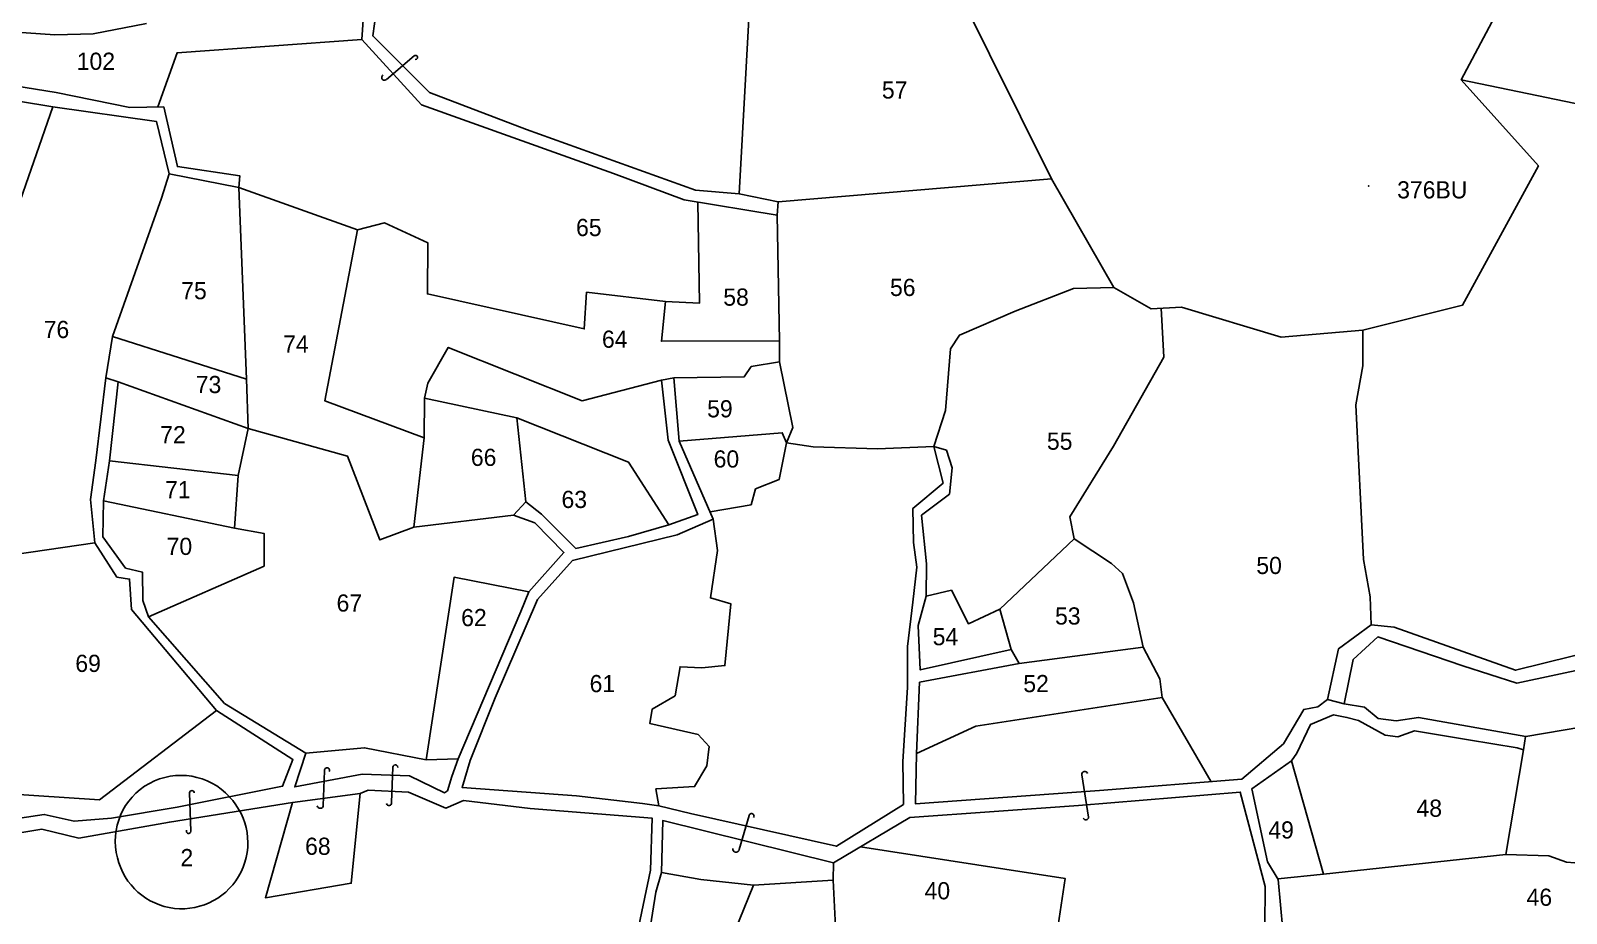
# Model space of a CAD drawing. Extents: x 149058 to 155632, y 177514 to 180719.
# Drawn here: x 154322.9 to 154770, y 178534.6 to 178791.3 of the extents above; entities that cross this region are included whole.
import ezdxf

# ---------------------------------------------------------------- set-up
doc = ezdxf.new("R2010")
doc.units = 0
doc.header["$MEASUREMENT"] = 0
for name, color, linetype in [('BORDER-B', 3, 'CONTINUOUS'), ('LINK', 4, 'CONTINUOUS'), ('NO', 1, 'CONTINUOUS'), ('PARCEL', 6, 'CONTINUOUS'), ('ROAD', 2, 'CONTINUOUS'), ('TRIG-P', 2, 'CONTINUOUS'), ('TRIG-T', 1, 'CONTINUOUS')]:
    doc.layers.add(name, color=color, linetype=linetype)

msp = doc.modelspace()

# ---------------------------------------------------------------- linework, layer by layer
at = {"layer": 'BORDER-B'}
msp.add_lwpolyline([(154575.1, 178838.83), (154620.16, 178748.22), (154638.29, 178716.64), (154649.17, 178710.43), (154657.97, 178710.95), (154686.98, 178702.15), (154710.8, 178704.22), (154710.8, 178693.86), (154708.73, 178682.47), (154710.94, 178637.47), (154712.91, 178626.64), (154713.23, 178618.44), (154703.72, 178611.55), (154700.44, 178596.79), (154705.36, 178595.48), (154711.27, 178594.49), (154715.2, 178591.21), (154720.45, 178590.56), (154727.02, 178591.54), (154758.19, 178585.96), (154785.1, 178590.56)], dxfattribs=at)
msp.add_lwpolyline([(154575.1, 178838.83), (154620.16, 178748.22), (154638.29, 178716.64), (154649.17, 178710.43), (154657.97, 178710.95), (154686.98, 178702.15), (154710.8, 178704.22), (154710.8, 178693.86), (154708.73, 178682.47), (154710.94, 178637.47), (154712.91, 178626.64), (154713.23, 178618.44), (154703.72, 178611.55), (154700.44, 178596.79), (154705.36, 178595.48), (154711.27, 178594.49), (154715.2, 178591.21), (154720.45, 178590.56), (154727.02, 178591.54), (154758.19, 178585.96), (154785.1, 178590.56)], dxfattribs=at)
at = {"layer": 'LINK'}
for points in [[(154434.59, 178784), (154426.48, 178777.16)], [(154408.13, 178565.96), (154408.48, 178576.03)], [(154428.42, 178577.03), (154427.98, 178566.76)], [(154630.91, 178562.55), (154628.97, 178574.88)], [(154369.6, 178558.45), (154369.18, 178569.62)], [(154532.07, 178562.99), (154529.21, 178553.1)]]:
    msp.add_lwpolyline(points, dxfattribs=at)
for centre, radius, start, end in [((154434.99, 178783.57), 0.589, 262.1603, 132.5614), ((154425.92, 178777.71), 0.783, 117.0649, 315.1284), ((154409.2, 178576.18), 0.733, 330.5983, 192.1042), ((154429.11, 178577.08), 0.695, 353.8363, 183.727), ((154629.82, 178575.01), 0.864, 16.2403, 188.2791), ((154369.87, 178569.57), 0.685, 1.5573, 176.1053), ((154407.23, 178566.01), 0.904, 188.7765, 356.8523), ((154427.25, 178566.65), 0.734, 192.4025, 8.4043), ((154532.8, 178562.85), 0.741, 324.8818, 168.7389), ((154630.12, 178562.53), 0.793, 199.9838, 1.5759), ((154368.93, 178558.46), 0.671, 150.9758, 359.1733), ((154528.27, 178553.29), 0.964, 174.5341, 348.4116)]:
    msp.add_arc(centre, radius, start, end, dxfattribs=at)
at = {"layer": 'PARCEL'}
for points in [[(154687.53, 178900.71), (154722.11, 178862.84), (154757.26, 178810.69), (154739.42, 178777.03)], [(154532.16, 178798.31), (154529.23, 178743.92)], [(154419.35, 178788.81), (154365.57, 178784.91), (154359.97, 178769.16)], [(154986.76, 178675.65), (154995.71, 178710.81), (154974.35, 178744.1), (154905.58, 178750.61), (154811.1, 178762.19), (154739.42, 178777.03), (154761.87, 178752.06), (154739.79, 178711.54), (154710.8, 178704.22)], [(154277.95, 178729.92), (154295.67, 178724.93), (154312.74, 178721.44), (154329.35, 178769.23)], [(154363.29, 178749.74), (154361.05, 178742.59), (154346.78, 178702.42), (154344.83, 178690.33)], [(154346.78, 178702.42), (154385.78, 178689.94), (154383.5, 178745.73), (154418.12, 178733.44), (154408.61, 178683.64), (154437.5, 178672.94), (154437.62, 178684.47), (154464.44, 178678.74), (154497.02, 178665.78), (154508.73, 178647.54)], [(154540.52, 178741.54), (154620.16, 178748.22)], [(154507.75, 178712.53), (154517.62, 178712.05), (154517.17, 178741.48)], [(154418.12, 178733.44), (154425.94, 178735.47), (154438.54, 178729.64), (154438.43, 178714.78), (154484.09, 178704.56), (154484.8, 178715.26), (154507.75, 178712.53), (154506.56, 178701), (154540.92, 178701.12), (154540.92, 178695.05), (154532.72, 178693.63), (154530.7, 178690.66), (154510.19, 178690.34)], [(154540.23, 178737.68), (154540.92, 178701.12)], [(154520.76, 178651.33), (154532.66, 178653.41), (154533.97, 178658.04), (154540.86, 178660.78), (154542.95, 178671.4), (154550.73, 178670.28), (154569.52, 178669.69), (154585.84, 178670.34), (154589.26, 178680.86), (154590.69, 178698.81), (154593.3, 178702.73), (154609.59, 178709.75), (154626.52, 178716.31), (154638.29, 178716.64)], [(154652.05, 178710.6), (154652.79, 178696.34), (154638.17, 178670.43), (154625.45, 178649.92), (154626.76, 178643.51), (154605.12, 178623.06), (154595.96, 178618.78), (154590.97, 178628.53), (154583.6, 178626.81)], [(154437.62, 178684.47), (154438.54, 178688.75), (154444.49, 178699.21), (154483.49, 178683.64), (154506.61, 178689.67)], [(154540.92, 178695.05), (154544.85, 178675.92), (154542.95, 178671.4), (154541.76, 178674.37), (154511.75, 178671.9)], [(154386.25, 178675.62), (154348.41, 178689.22)], [(154434.47, 178646.88), (154424.6, 178643.2), (154415.21, 178667.56), (154386.25, 178675.62), (154385.78, 178689.94)], [(154464.44, 178678.74), (154467.1, 178654.3)], [(154386.25, 178675.62), (154383.39, 178661.96), (154382.32, 178646.62), (154390.89, 178645.08), (154390.89, 178635.57), (154357.25, 178620.81)], [(154437.5, 178672.94), (154434.47, 178646.88), (154463.53, 178650.39)], [(154383.39, 178661.96), (154345.84, 178666.2)], [(154382.32, 178646.62), (154344.16, 178654.58)], [(154521.67, 178649.26), (154522.92, 178640.07), (154520.81, 178626.34), (154526.79, 178624.58), (154525.03, 178606.63), (154518.34, 178605.93), (154512.01, 178606.28), (154510.6, 178597.84), (154503.91, 178593.96), (154503.2, 178589.74), (154517.29, 178586.57), (154520.46, 178583.05), (154519.75, 178577.42), (154516.23, 178571.44), (154504.96, 178570.74), (154505.78, 178565.81)], [(154341.57, 178642.31), (154304.26, 178636.89), (154289.41, 178581.05), (154260.99, 178590.8), (154261.7, 178564.55)], [(154626.76, 178643.51), (154637.58, 178636.37), (154640.79, 178633.4), (154644, 178624.84), (154646.85, 178612.01), (154610.76, 178607.25)], [(154468, 178628.04), (154446.19, 178632.35), (154438.09, 178579.21), (154447.41, 178579.48)], [(154605.12, 178623.06), (154608.42, 178611.27)], [(154646.85, 178612.01), (154651.63, 178602.79), (154652.35, 178597.32), (154598.12, 178589), (154580.8, 178581.01)], [(154652.35, 178597.32), (154666.59, 178572.84)], [(154377.01, 178593.59), (154343.02, 178567.59), (154304.64, 178570.06), (154301.72, 178562.2)], [(154438.09, 178579.21), (154420.13, 178582.73), (154403.09, 178581.14)], [(154757.53, 178582.14), (154752.41, 178551.63), (154764.94, 178551.31), (154770.1, 178549.44), (154782.16, 178548.5), (154786.54, 178546.15), (154815.95, 178546.27)], [(154752.41, 178551.63), (154699.33, 178545.99), (154690.01, 178578.9)], [(154418.86, 178569.4), (154416.26, 178543.31), (154391.26, 178539.09), (154399.18, 178566.83)], [(154641.82, 178470.09), (154636.37, 178472.86), (154597.56, 178473.58), (154584.15, 178469.5), (154559.29, 178458.72), (154557.56, 178524.81), (154565.23, 178523.61), (154572.89, 178529.36), (154621.52, 178527.21), (154624.15, 178544.68), (154564.53, 178553.92)], [(154556.68, 178549.24), (154556.6, 178544.21), (154557.56, 178524.81)], [(154556.6, 178544.21), (154533.37, 178542.77), (154518.04, 178544.44), (154506.6, 178546.45)], [(154699.33, 178545.99), (154686, 178544.55)], [(154533.37, 178542.77), (154524.99, 178522.18), (154502.01, 178522.42)]]:
    msp.add_lwpolyline(points, dxfattribs=at)
for centre, radius, start, end in [((154366.67, 178555.59), 19.1, 42.3973, 194.9281), ((154366.93, 178555.11), 19.23, 193.3388, 43.9865)]:
    msp.add_arc(centre, radius, start, end, dxfattribs=at)
at = {"layer": 'ROAD'}
for points in [[(154420.09, 178800.1), (154419.35, 178788.81), (154436.73, 178769.81), (154492.58, 178749.76), (154513.19, 178742.13), (154540.23, 178737.68), (154540.52, 178741.54), (154529.23, 178743.92), (154516.46, 178744.95), (154467.29, 178762.62), (154439.01, 178773.36), (154422.53, 178789.85), (154424.01, 178800.39)], [(154307.68, 178791.65), (154329.96, 178790.16), (154341.1, 178790.46), (154356.7, 178793.43)], [(154287.6, 178776.06), (154329.35, 178769.23), (154359.58, 178764.88), (154363.29, 178749.74), (154383.5, 178745.73), (154383.79, 178749.14), (154365.67, 178751.81), (154361.66, 178769.19), (154351.85, 178769.04), (154330.31, 178773.35), (154288.13, 178780.18)], [(154700.49, 178596.79), (154697.7, 178594.66), (154693.56, 178593.88), (154687.63, 178583.82), (154675.56, 178573.54), (154634.09, 178570.3), (154580.58, 178566.37), (154580.8, 178581.01), (154581.7, 178601.79), (154610.76, 178607.25), (154608.42, 178611.27), (154581.92, 178605.35), (154581.36, 178618.31), (154583.6, 178626.81), (154583.71, 178636.19), (154582.26, 178650.38), (154590.42, 178656.53), (154591.2, 178664.13), (154589.52, 178669.27), (154585.84, 178670.34), (154588.63, 178659.72), (154579.8, 178652.35), (154580, 178642.42), (154580.89, 178635.27), (154579.78, 178625.1), (154578.21, 178612.14), (154578.21, 178600.29), (154576.87, 178578.73), (154577.09, 178566.23), (154557.53, 178554.05), (154515.05, 178563.55), (154505.78, 178565.81), (154501.08, 178566.48), (154481.85, 178568.71), (154448.54, 178571.17), (154450.89, 178578.99), (154458.15, 178597.21), (154470.47, 178625.9), (154480.64, 178637.19), (154511.16, 178644.68), (154521.67, 178649.26), (154511.75, 178671.9), (154510.19, 178690.34), (154506.61, 178689.67), (154508.51, 178672.23), (154517.12, 178650.56), (154508.73, 178647.54), (154496.99, 178644.19), (154481.64, 178640.74), (154471.69, 178650.68), (154467.1, 178654.3), (154463.53, 178650.39), (154469.68, 178648.15), (154478.17, 178639.55), (154468, 178628.04), (154465.64, 178622.39), (154447.41, 178579.48), (154445.51, 178574.34), (154444.28, 178570.21), (154443.39, 178569.65), (154433.22, 178574.56), (154419.47, 178575.01), (154399.84, 178571.31), (154403.09, 178581.14), (154379.39, 178595.56), (154357.25, 178620.81), (154355.58, 178625.57), (154355.47, 178633.84), (154350.55, 178634.96), (154343.96, 178644.12), (154344.16, 178654.58), (154345.84, 178666.2), (154348.41, 178689.22), (154344.83, 178690.33), (154341.92, 178666.31), (154340.36, 178654.91), (154341.57, 178642.31), (154348.06, 178632.37), (154351.74, 178631.81), (154352.3, 178622.98), (154377.01, 178593.59), (154399.3, 178579.33), (154396.28, 178571.51), (154365.54, 178565.48), (154346.42, 178562.24), (154335.58, 178561.34), (154326.87, 178563.32), (154310.66, 178560.86)], [(154806.92, 178612.48), (154755.57, 178601.53), (154739.91, 178606.54), (154715.18, 178614.99), (154707.98, 178608.42), (154705.36, 178595.48)], [(154713.23, 178618.44), (154719.88, 178617.8), (154755.26, 178605.29), (154804.72, 178617.49)], [(154687.52, 178529.68), (154686.07, 178544.43), (154683.05, 178549.57), (154678.46, 178570.8), (154690.01, 178578.9), (154691.57, 178581.13), (154695.49, 178589.51), (154702.19, 178592.31), (154706.11, 178591.53), (154709.46, 178590.63), (154717.29, 178586.39), (154720.97, 178585.94), (154725.78, 178587.61), (154741.54, 178585.04), (154755.74, 178582.7), (154757.53, 178582.14), (154758.11, 178585.98)], [(154311.47, 178556.65), (154326.23, 178559), (154336.96, 178556.43), (154363.34, 178561.12), (154399.18, 178566.83), (154418.86, 178569.4), (154421.2, 178570.4), (154432.94, 178569.84), (154443.79, 178565.15), (154448.91, 178567.37), (154468.36, 178565.02), (154503.91, 178562.23), (154503.35, 178547.14), (154498.21, 178522.56)], [(154502.01, 178522.42), (154504.92, 178540.75), (154506.6, 178546.45), (154506.93, 178561.53), (154556.68, 178549.24), (154578.87, 178562.45), (154627.95, 178565.91), (154675.09, 178569.83), (154682.36, 178542.34), (154682.26, 178530.69)]]:
    msp.add_lwpolyline(points, dxfattribs=at)
at = {"layer": 'TRIG-P'}
msp.add_point((154712.45, 178746.13), dxfattribs=at)

# ---------------------------------------------------------------- texts
at = {"layer": 'NO'}
for s, p in [('102', (154336.35, 178779.96)), ('57', (154570.75, 178771.61)), ('65', (154481.71, 178731.59)), ('75', (154366.76, 178713.22)), ('56', (154573.11, 178714.16)), ('58', (154524.58, 178711.34)), ('76', (154326.72, 178701.92)), ('64', (154489.25, 178699.1)), ('74', (154396.44, 178697.68)), ('73', (154371, 178685.91)), ('59', (154519.87, 178678.85)), ('72', (154360.64, 178671.31)), ('55', (154618.8, 178669.43)), ('66', (154451.09, 178664.72)), ('60', (154521.76, 178664.25)), ('71', (154362.05, 178655.3)), ('63', (154477.47, 178652.48)), ('70', (154362.52, 178638.82)), ('50', (154679.76, 178633.27)), ('67', (154411.99, 178622.34)), ('62', (154448.26, 178618.1)), ('53', (154621.16, 178618.57)), ('54', (154585.54, 178612.55)), ('69', (154335.93, 178604.78)), ('61', (154485.66, 178598.9)), ('52', (154611.92, 178598.9)), ('48', (154726.39, 178562.64)), ('49', (154683.25, 178556.32)), ('68', (154402.83, 178551.57)), ('2', (154366.55, 178548.27)), ('40', (154583.18, 178538.62)), ('46', (154758.43, 178536.74))]:
    msp.add_text(s, height=5, dxfattribs=at).set_placement(p)
at = {"layer": 'TRIG-T'}
msp.add_text('376BU', height=5, dxfattribs=at).set_placement((154720.76, 178742.55))

doc.saveas('drawing.dxf')
